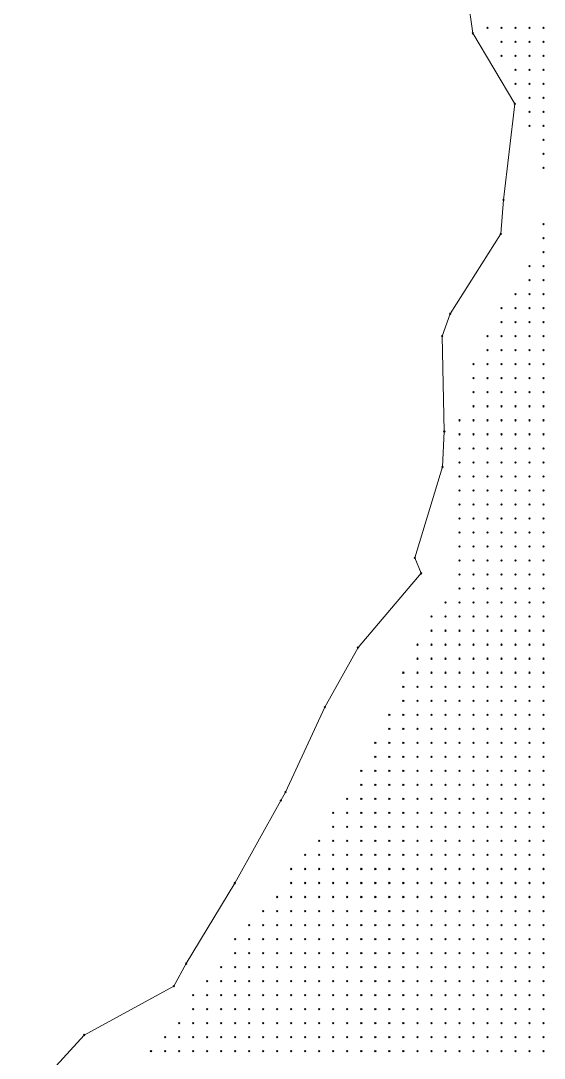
# Model space of a CAD drawing. Header units: metres. Extents: x 441556 to 446409, y 432338 to 461058.
# Drawn here: x 444943.5 to 445055.5, y 441214 to 441436 of the extents above; entities that cross this region are included whole.
import ezdxf

# ---------------------------------------------------------------- set-up
doc = ezdxf.new("R2010")
doc.units = ezdxf.units.M
doc.header["$MEASUREMENT"] = 0
doc.header["$PDMODE"] = 35
doc.header["$PDSIZE"] = 0.15
for name, color, linetype, lineweight in [('DTM-BRE-RevN_GRP_CURS APA', 2, 'Continuous', 0), ('DTM-NOK-RevN_LIDAR_co_lidar', 91, 'Continuous', 0), ('DTM-NOK-RevN_RTK', 32, 'Continuous', 0)]:
    doc.layers.add(name, color=color, linetype=linetype, lineweight=lineweight)

msp = doc.modelspace()

# ---------------------------------------------------------------- linework, layer by layer
at = {"layer": 'DTM-BRE-RevN_GRP_CURS APA'}
for p, q in [((445040.216, 441433.273, 333.438), (445037.375, 441453.071, 333.438)), ((445049.161, 441418.205, 333.01), (445040.216, 441433.273, 333.438)), ((445046.769, 441397.657, 333.867), (445049.161, 441418.205, 333.01)), ((445046.189, 441390.373, 333.295), (445046.769, 441397.657, 333.867)), ((445035.359, 441373.242, 333.295), (445046.189, 441390.373, 333.295)), ((445033.646, 441368.483, 335.295), (445035.359, 441373.242, 333.295)), ((445034.1, 441348.114, 333.581), (445033.646, 441368.483, 335.295)), ((445033.704, 441340.501, 333.581), (445034.1, 441348.114, 333.581)), ((445027.779, 441321.036, 333.581), (445033.704, 441340.501, 333.581)), ((445029.129, 441317.748, 335.01), (445027.779, 441321.036, 333.581)), ((445015.638, 441301.864, 335.724), (445029.129, 441317.748, 335.01)), ((445008.544, 441289.104, 334.438), (445015.638, 441301.864, 335.724)), ((445000.143, 441270.952, 333.867), (445008.544, 441289.104, 334.438)), ((444999.103, 441269.172, 334.01), (445000.143, 441270.952, 333.867)), ((444989.28, 441251.494, 336.581), (444999.103, 441269.172, 334.01)), ((444978.891, 441234.251, 335.152), (444989.28, 441251.494, 336.581)), ((444976.256, 441229.422, 335.01), (444978.891, 441234.251, 335.152)), ((444957.037, 441218.977, 333.581), (444976.256, 441229.422, 335.01)), ((444943.479, 441204.174, 333.581), (444957.037, 441218.977, 333.581))]:
    msp.add_line(p, q, dxfattribs=at)
at = {"layer": 'DTM-NOK-RevN_LIDAR_co_lidar'}
for p in [(445043.334, 441434.461, 337.02), (445046.333, 441434.461, 338.223), (445049.333, 441434.461, 339.951), (445052.332, 441434.461, 342.1), (445055.331, 441434.461, 344.387), (445046.333, 441431.462, 337.212), (445049.333, 441431.462, 339.357), (445052.332, 441431.462, 341.703), (445055.331, 441431.462, 343.822), (445046.333, 441428.463, 336.024), (445049.333, 441428.463, 338.38), (445052.332, 441428.463, 340.863), (445055.331, 441428.463, 343.093), (445049.333, 441425.463, 337.227), (445052.332, 441425.463, 339.211), (445055.331, 441425.463, 341.984), (445049.333, 441422.464, 336.204), (445052.332, 441422.464, 337.676), (445055.331, 441422.464, 340.67), (445052.332, 441419.464, 337.185), (445055.331, 441419.464, 339.547), (445052.332, 441416.465, 337.334), (445055.331, 441416.465, 339.002), (445052.332, 441413.466, 337.235), (445055.331, 441413.466, 339.376), (445055.331, 441410.466, 338.437), (445055.331, 441407.467, 336.211), (445055.331, 441404.468, 335.878), (445055.331, 441392.47, 340.918), (445055.331, 441389.471, 341.919), (445055.331, 441386.472, 343.154), (445052.332, 441383.472, 342.082), (445055.331, 441383.472, 344.633), (445052.332, 441380.473, 343.494), (445055.331, 441380.473, 346.296), (445049.333, 441377.474, 344.214), (445052.332, 441377.474, 346.428), (445055.331, 441377.474, 349.331), (445046.333, 441374.474, 344.274), (445049.333, 441374.474, 347.061), (445052.332, 441374.474, 349.892), (445055.331, 441374.474, 352.725), (445046.333, 441371.475, 345.828), (445049.333, 441371.475, 349.134), (445052.332, 441371.475, 352.046), (445055.331, 441371.475, 354.387), (445043.334, 441368.476, 343.693), (445046.333, 441368.476, 347.149), (445049.333, 441368.476, 350.749), (445052.332, 441368.476, 353.223), (445055.331, 441368.476, 355.161), (445043.334, 441365.476, 344.637), (445046.333, 441365.476, 348.278), (445049.333, 441365.476, 351.951), (445052.332, 441365.476, 354.303), (445055.331, 441365.476, 356.52), (445040.335, 441362.477, 341.68), (445043.334, 441362.477, 345.03), (445046.333, 441362.477, 348.749), (445049.333, 441362.477, 352.123), (445052.332, 441362.477, 354.64), (445055.331, 441362.477, 357.418), (445040.335, 441359.478, 341.64), (445043.334, 441359.478, 344.832), (445046.333, 441359.478, 348.501), (445049.333, 441359.478, 351.37), (445052.332, 441359.478, 353.949), (445055.331, 441359.478, 357.485), (445040.335, 441356.478, 341.021), (445043.334, 441356.478, 344.775), (445046.333, 441356.478, 347.805), (445049.333, 441356.478, 350.195), (445052.332, 441356.478, 353.639), (445055.331, 441356.478, 357.605), (445040.335, 441353.479, 341.14), (445043.334, 441353.479, 344.238), (445046.333, 441353.479, 346.635), (445049.333, 441353.479, 349.391), (445052.332, 441353.479, 353.087), (445055.331, 441353.479, 356.236), (445037.335, 441350.48, 337.062), (445040.335, 441350.48, 340.472), (445043.334, 441350.48, 343.207), (445046.333, 441350.48, 345.612), (445049.333, 441350.48, 348.283), (445052.332, 441350.48, 351.192), (445055.331, 441350.48, 354.361), (445037.335, 441347.48, 337.237), (445040.335, 441347.48, 339.883), (445043.334, 441347.48, 342.3), (445046.333, 441347.48, 344.827), (445049.333, 441347.48, 347.322), (445052.332, 441347.48, 349.702), (445055.331, 441347.48, 352.398), (445037.335, 441344.481, 336.225), (445040.335, 441344.481, 338.624), (445043.334, 441344.481, 341.318), (445046.333, 441344.481, 344.188), (445049.333, 441344.481, 346.194), (445052.332, 441344.481, 347.948), (445055.331, 441344.481, 350.396), (445037.335, 441341.482, 336.401), (445040.335, 441341.482, 338.022), (445043.334, 441341.482, 339.745), (445046.333, 441341.482, 341.44), (445049.333, 441341.482, 343.681), (445052.332, 441341.482, 346.696), (445055.331, 441341.482, 349.116), (445037.335, 441338.482, 337.671), (445040.335, 441338.482, 339.22), (445043.334, 441338.482, 340.374), (445046.333, 441338.482, 342.041), (445049.333, 441338.482, 343.871), (445052.332, 441338.482, 345.131), (445055.331, 441338.482, 346.935), (445037.335, 441335.483, 338.49), (445040.335, 441335.483, 340.471), (445043.334, 441335.483, 343.182), (445046.333, 441335.483, 345.902), (445049.333, 441335.483, 347.336), (445052.332, 441335.483, 347.871), (445055.331, 441335.483, 348.632), (445037.335, 441332.484, 339.224), (445040.335, 441332.484, 342.198), (445043.334, 441332.484, 344.865), (445046.333, 441332.484, 347.089), (445049.333, 441332.484, 348.571), (445052.332, 441332.484, 349.728), (445055.331, 441332.484, 350.891), (445037.335, 441329.484, 340.219), (445040.335, 441329.484, 343.105), (445043.334, 441329.484, 345.863), (445046.333, 441329.484, 348.378), (445049.333, 441329.484, 350.347), (445052.332, 441329.484, 351.875), (445055.331, 441329.484, 352.708), (445037.335, 441326.485, 341.329), (445040.335, 441326.485, 344.142), (445043.334, 441326.485, 346.509), (445046.333, 441326.485, 348.532), (445049.333, 441326.485, 351.168), (445052.332, 441326.485, 353.018), (445055.331, 441326.485, 354.187), (445037.335, 441323.485, 342.508), (445040.335, 441323.485, 345.007), (445043.334, 441323.485, 347.071), (445046.333, 441323.485, 349.598), (445049.333, 441323.485, 352.346), (445052.332, 441323.485, 354.281), (445055.331, 441323.485, 356.189), (445037.335, 441320.486, 343.852), (445040.335, 441320.486, 346.188), (445043.334, 441320.486, 348.145), (445046.333, 441320.486, 350.956), (445049.333, 441320.486, 353.563), (445052.332, 441320.486, 354.992), (445055.331, 441320.486, 357.073), (445037.335, 441317.487, 344.066), (445040.335, 441317.487, 346.487), (445043.334, 441317.487, 348.628), (445046.333, 441317.487, 351.4), (445049.333, 441317.487, 354.287), (445052.332, 441317.487, 356.048), (445055.331, 441317.487, 357.312), (445037.335, 441314.487, 342.152), (445040.335, 441314.487, 344.426), (445043.334, 441314.487, 346.777), (445046.333, 441314.487, 349.319), (445049.333, 441314.487, 352.643), (445052.332, 441314.487, 355.998), (445055.331, 441314.487, 358.255), (445034.336, 441311.488, 339.295), (445037.335, 441311.488, 341.326), (445040.335, 441311.488, 343.422), (445043.334, 441311.488, 345.264), (445046.333, 441311.488, 347.724), (445049.333, 441311.488, 350.766), (445052.332, 441311.488, 354.876), (445055.331, 441311.488, 359.371), (445031.337, 441308.489, 339.907), (445034.336, 441308.489, 340.563), (445037.335, 441308.489, 342.766), (445040.335, 441308.489, 344.372), (445043.334, 441308.489, 345.012), (445046.333, 441308.489, 347.264), (445049.333, 441308.489, 349.983), (445052.332, 441308.489, 353.861), (445055.331, 441308.489, 359.512), (445031.337, 441305.489, 342.037), (445034.336, 441305.489, 342.941), (445037.335, 441305.489, 344.708), (445040.335, 441305.489, 346.079), (445043.334, 441305.489, 346.453), (445046.333, 441305.489, 348.074), (445049.333, 441305.489, 350.396), (445052.332, 441305.489, 353.011), (445055.331, 441305.489, 357.452), (445028.337, 441302.49, 343.013), (445031.337, 441302.49, 344.113), (445034.336, 441302.49, 345.011), (445037.335, 441302.49, 346.92), (445040.335, 441302.49, 348.962), (445043.334, 441302.49, 349.88), (445046.333, 441302.49, 350.751), (445049.333, 441302.49, 352.041), (445052.332, 441302.49, 352.786), (445055.331, 441302.49, 355.236), (445028.337, 441299.491, 344.826), (445031.337, 441299.491, 345.294), (445034.336, 441299.491, 347.078), (445037.335, 441299.491, 350.549), (445040.335, 441299.491, 353.31), (445043.334, 441299.491, 353.956), (445046.333, 441299.491, 353.672), (445049.333, 441299.491, 353.86), (445052.332, 441299.491, 353.918), (445055.331, 441299.491, 354.849), (445025.338, 441296.491, 345.652), (445028.337, 441296.491, 346.864), (445031.337, 441296.491, 348.208), (445034.336, 441296.491, 351.378), (445037.335, 441296.491, 355.109), (445040.335, 441296.491, 357.239), (445043.334, 441296.491, 357.101), (445046.333, 441296.491, 355.868), (445049.333, 441296.491, 355.596), (445052.332, 441296.491, 356.016), (445055.331, 441296.491, 356.032), (445025.338, 441293.492, 346.148), (445028.337, 441293.492, 348.932), (445031.337, 441293.492, 352.133), (445034.336, 441293.492, 355.484), (445037.335, 441293.492, 357.961), (445040.335, 441293.492, 358.918), (445043.334, 441293.492, 358.99), (445046.333, 441293.492, 358.926), (445049.333, 441293.492, 358.972), (445052.332, 441293.492, 359.055), (445055.331, 441293.492, 359.107), (445025.338, 441290.493, 348.435), (445028.337, 441290.493, 351.417), (445031.337, 441290.493, 354.189), (445034.336, 441290.493, 356.232), (445037.335, 441290.493, 358.215), (445040.335, 441290.493, 359.812), (445043.334, 441290.493, 361.153), (445046.333, 441290.493, 362.495), (445049.333, 441290.493, 362.952), (445052.332, 441290.493, 362.205), (445055.331, 441290.493, 361.147), (445022.339, 441287.493, 347.044), (445025.338, 441287.493, 350.516), (445028.337, 441287.493, 352.291), (445031.337, 441287.493, 355.572), (445034.336, 441287.493, 357.931), (445037.335, 441287.493, 359.575), (445040.335, 441287.493, 361.408), (445043.334, 441287.493, 362.837), (445046.333, 441287.493, 363.445), (445049.333, 441287.493, 363.41), (445052.332, 441287.493, 362.768), (445055.331, 441287.493, 361.605), (445022.339, 441284.494, 347.728), (445025.338, 441284.494, 351.84), (445028.337, 441284.494, 353.781), (445031.337, 441284.494, 357.064), (445034.336, 441284.494, 359.113), (445037.335, 441284.494, 360.542), (445040.335, 441284.494, 362.182), (445043.334, 441284.494, 363.419), (445046.333, 441284.494, 363.969), (445049.333, 441284.494, 364.082), (445052.332, 441284.494, 363.886), (445055.331, 441284.494, 363.136), (445019.339, 441281.495, 346.995), (445022.339, 441281.495, 350.121), (445025.338, 441281.495, 354.256), (445028.337, 441281.495, 355.773), (445031.337, 441281.495, 358.492), (445034.336, 441281.495, 360.286), (445037.335, 441281.495, 361.81), (445040.335, 441281.495, 363.584), (445043.334, 441281.495, 364.414), (445046.333, 441281.495, 364.657), (445049.333, 441281.495, 365.181), (445052.332, 441281.495, 365.564), (445055.331, 441281.495, 365.19), (445019.339, 441278.495, 348.736), (445022.339, 441278.495, 351.944), (445025.338, 441278.495, 354.69), (445028.337, 441278.495, 357.566), (445031.337, 441278.495, 359.758), (445034.336, 441278.495, 361.032), (445037.335, 441278.495, 362.751), (445040.335, 441278.495, 364.138), (445043.334, 441278.495, 364.872), (445046.333, 441278.495, 365.388), (445049.333, 441278.495, 365.926), (445052.332, 441278.495, 366.467), (445055.331, 441278.495, 366.342), (445016.34, 441275.496, 346.605), (445019.339, 441275.496, 349.47), (445022.339, 441275.496, 352.196), (445025.338, 441275.496, 354.75), (445028.337, 441275.496, 357.492), (445031.337, 441275.496, 360.783), (445034.336, 441275.496, 362.759), (445037.335, 441275.496, 364.61), (445040.335, 441275.496, 365.425), (445043.334, 441275.496, 365.69), (445046.333, 441275.496, 366.309), (445049.333, 441275.496, 366.9), (445052.332, 441275.496, 367.384), (445055.331, 441275.496, 367.991), (445016.34, 441272.497, 346.086), (445019.339, 441272.497, 350.182), (445022.339, 441272.497, 353.303), (445025.338, 441272.497, 356.794), (445028.337, 441272.497, 358.842), (445031.337, 441272.497, 362.362), (445034.336, 441272.497, 365.22), (445037.335, 441272.497, 365.906), (445040.335, 441272.497, 365.84), (445043.334, 441272.497, 366.579), (445046.333, 441272.497, 367.499), (445049.333, 441272.497, 367.874), (445052.332, 441272.497, 368.406), (445055.331, 441272.497, 369.405), (445013.34, 441269.497, 343.582), (445016.34, 441269.497, 347.649), (445019.339, 441269.497, 352.111), (445022.339, 441269.497, 356.275), (445025.338, 441269.497, 357.859), (445028.337, 441269.497, 362.152), (445031.337, 441269.497, 364.495), (445034.336, 441269.497, 365.996), (445037.335, 441269.497, 366.588), (445040.335, 441269.497, 367.124), (445043.334, 441269.497, 367.787), (445046.333, 441269.497, 368.219), (445049.333, 441269.497, 368.633), (445052.332, 441269.497, 369.247), (445055.331, 441269.497, 370.069), (445010.341, 441266.498, 344.65), (445013.34, 441266.498, 345.988), (445016.34, 441266.498, 349.12), (445019.339, 441266.498, 354.139), (445022.339, 441266.498, 357.218), (445025.338, 441266.498, 358.105), (445028.337, 441266.498, 363.066), (445031.337, 441266.498, 365.636), (445034.336, 441266.498, 366.748), (445037.335, 441266.498, 367.379), (445040.335, 441266.498, 367.971), (445043.334, 441266.498, 368.618), (445046.333, 441266.498, 369.049), (445049.333, 441266.498, 369.625), (445052.332, 441266.498, 370.439), (445055.331, 441266.498, 371.053), (445010.341, 441263.499, 347.756), (445013.34, 441263.499, 349.409), (445016.34, 441263.499, 351.395), (445019.339, 441263.499, 355.145), (445022.339, 441263.499, 357.94), (445025.338, 441263.499, 360.687), (445028.337, 441263.499, 363.561), (445031.337, 441263.499, 366.188), (445034.336, 441263.499, 367.378), (445037.335, 441263.499, 368.032), (445040.335, 441263.499, 368.728), (445043.334, 441263.499, 369.412), (445046.333, 441263.499, 370.072), (445049.333, 441263.499, 370.806), (445052.332, 441263.499, 371.492), (445055.331, 441263.499, 372.032), (445007.342, 441260.499, 347.709), (445010.341, 441260.499, 348.015), (445013.34, 441260.499, 350.368), (445016.34, 441260.499, 352.37), (445019.339, 441260.499, 355.212), (445022.339, 441260.499, 358.334), (445025.338, 441260.499, 361.052), (445028.337, 441260.499, 364.164), (445031.337, 441260.499, 366.836), (445034.336, 441260.499, 367.886), (445037.335, 441260.499, 368.605), (445040.335, 441260.499, 369.419), (445043.334, 441260.499, 370.132), (445046.333, 441260.499, 371.01), (445049.333, 441260.499, 371.928), (445052.332, 441260.499, 372.558), (445055.331, 441260.499, 373.042), (445004.342, 441257.5, 341.969), (445007.342, 441257.5, 348.924), (445010.341, 441257.5, 348.905), (445013.34, 441257.5, 350.565), (445016.34, 441257.5, 353.102), (445019.339, 441257.5, 355.37), (445022.339, 441257.5, 358.236), (445025.338, 441257.5, 360.291), (445028.337, 441257.5, 363.438), (445031.337, 441257.5, 366.871), (445034.336, 441257.5, 368.215), (445037.335, 441257.5, 369.029), (445040.335, 441257.5, 370.149), (445043.334, 441257.5, 371.154), (445046.333, 441257.5, 372.137), (445049.333, 441257.5, 372.976), (445052.332, 441257.5, 373.517), (445055.331, 441257.5, 374.027), (445001.343, 441254.501, 341.849), (445004.342, 441254.501, 344.475), (445007.342, 441254.501, 350.182), (445010.341, 441254.501, 350.423), (445013.34, 441254.501, 353.359), (445016.34, 441254.501, 355.523), (445019.339, 441254.501, 356.264), (445022.339, 441254.501, 359.009), (445025.338, 441254.501, 360.428), (445028.337, 441254.501, 362.569), (445031.337, 441254.501, 366.517), (445034.336, 441254.501, 368.508), (445037.335, 441254.501, 369.538), (445040.335, 441254.501, 370.843), (445043.334, 441254.501, 372.133), (445046.333, 441254.501, 373.14), (445049.333, 441254.501, 373.923), (445052.332, 441254.501, 374.556), (445055.331, 441254.501, 375.07), (445001.343, 441251.501, 343.966), (445004.342, 441251.501, 347.62), (445007.342, 441251.501, 350.782), (445010.341, 441251.501, 352.278), (445013.34, 441251.501, 355.187), (445016.34, 441251.501, 357.138), (445019.339, 441251.501, 357.907), (445022.339, 441251.501, 360.223), (445025.338, 441251.501, 361.101), (445028.337, 441251.501, 362.754), (445031.337, 441251.501, 365.847), (445034.336, 441251.501, 368.615), (445037.335, 441251.501, 370.116), (445040.335, 441251.501, 371.399), (445043.334, 441251.501, 372.832), (445046.333, 441251.501, 373.951), (445049.333, 441251.501, 374.779), (445052.332, 441251.501, 375.509), (445055.331, 441251.501, 376.046), (444998.344, 441248.502, 343.826), (445001.343, 441248.502, 346.185), (445004.342, 441248.502, 349.953), (445007.342, 441248.502, 351.553), (445010.341, 441248.502, 353.548), (445013.34, 441248.502, 357.127), (445016.34, 441248.502, 359.545), (445019.339, 441248.502, 360.278), (445022.339, 441248.502, 361.569), (445025.338, 441248.502, 362.622), (445028.337, 441248.502, 364.046), (445031.337, 441248.502, 366.175), (445034.336, 441248.502, 368.614), (445037.335, 441248.502, 370.533), (445040.335, 441248.502, 371.817), (445043.334, 441248.502, 373.309), (445046.333, 441248.502, 374.659), (445049.333, 441248.502, 375.472), (445052.332, 441248.502, 376.252), (445055.331, 441248.502, 376.866), (444995.344, 441245.503, 342.945), (444998.344, 441245.503, 346.632), (445001.343, 441245.503, 349.049), (445004.342, 441245.503, 351.382), (445007.342, 441245.503, 352.962), (445010.341, 441245.503, 354.759), (445013.34, 441245.503, 358.996), (445016.34, 441245.503, 360.873), (445019.339, 441245.503, 361.6), (445022.339, 441245.503, 362.943), (445025.338, 441245.503, 364.007), (445028.337, 441245.503, 365.212), (445031.337, 441245.503, 366.895), (445034.336, 441245.503, 369.366), (445037.335, 441245.503, 371.286), (445040.335, 441245.503, 372.37), (445043.334, 441245.503, 373.991), (445046.333, 441245.503, 375.368), (445049.333, 441245.503, 376.063), (445052.332, 441245.503, 376.94), (445055.331, 441245.503, 377.511), (444992.345, 441242.503, 341.567), (444995.344, 441242.503, 344.286), (444998.344, 441242.503, 347.448), (445001.343, 441242.503, 350.64), (445004.342, 441242.503, 352.754), (445007.342, 441242.503, 354.502), (445010.341, 441242.503, 355.752), (445013.34, 441242.503, 359.916), (445016.34, 441242.503, 361.302), (445019.339, 441242.503, 363.049), (445022.339, 441242.503, 364.695), (445025.338, 441242.503, 365.133), (445028.337, 441242.503, 366.476), (445031.337, 441242.503, 367.922), (445034.336, 441242.503, 370.503), (445037.335, 441242.503, 371.974), (445040.335, 441242.503, 372.719), (445043.334, 441242.503, 374.514), (445046.333, 441242.503, 375.974), (445049.333, 441242.503, 376.618), (445052.332, 441242.503, 377.431), (445055.331, 441242.503, 377.897), (444989.346, 441239.504, 341.103), (444992.345, 441239.504, 342.648), (444995.344, 441239.504, 345.35), (444998.344, 441239.504, 348.055), (445001.343, 441239.504, 351.496), (445004.342, 441239.504, 353.584), (445007.342, 441239.504, 356.022), (445010.341, 441239.504, 357.518), (445013.34, 441239.504, 361.57), (445016.34, 441239.504, 363.106), (445019.339, 441239.504, 365.185), (445022.339, 441239.504, 366.468), (445025.338, 441239.504, 366.847), (445028.337, 441239.504, 368.036), (445031.337, 441239.504, 369.042), (445034.336, 441239.504, 371.3), (445037.335, 441239.504, 372.796), (445040.335, 441239.504, 373.531), (445043.334, 441239.504, 374.972), (445046.333, 441239.504, 376.273), (445049.333, 441239.504, 377.006), (445052.332, 441239.504, 377.955), (445055.331, 441239.504, 378.739), (444989.346, 441236.505, 342.831), (444992.345, 441236.505, 344.827), (444995.344, 441236.505, 347.368), (444998.344, 441236.505, 349.673), (445001.343, 441236.505, 353.153), (445004.342, 441236.505, 354.917), (445007.342, 441236.505, 357.457), (445010.341, 441236.505, 359.245), (445013.34, 441236.505, 364.045), (445016.34, 441236.505, 365.178), (445019.339, 441236.505, 366.565), (445022.339, 441236.505, 367.626), (445025.338, 441236.505, 368.459), (445028.337, 441236.505, 369.732), (445031.337, 441236.505, 370.824), (445034.336, 441236.505, 372.457), (445037.335, 441236.505, 373.747), (445040.335, 441236.505, 374.517), (445043.334, 441236.505, 375.427), (445046.333, 441236.505, 376.406), (445049.333, 441236.505, 377.266), (445052.332, 441236.505, 378.358), (445055.331, 441236.505, 379.653), (444986.346, 441233.505, 342.379), (444989.346, 441233.505, 344.479), (444992.345, 441233.505, 347.203), (444995.344, 441233.505, 349.428), (444998.344, 441233.505, 351.119), (445001.343, 441233.505, 354.545), (445004.342, 441233.505, 357.317), (445007.342, 441233.505, 358.705), (445010.341, 441233.505, 360.751), (445013.34, 441233.505, 364.712), (445016.34, 441233.505, 366.295), (445019.339, 441233.505, 367.277), (445022.339, 441233.505, 368.829), (445025.338, 441233.505, 369.987), (445028.337, 441233.505, 371.299), (445031.337, 441233.505, 372.745), (445034.336, 441233.505, 373.593), (445037.335, 441233.505, 374.13), (445040.335, 441233.505, 374.832), (445043.334, 441233.505, 375.656), (445046.333, 441233.505, 376.567), (445049.333, 441233.505, 377.489), (445052.332, 441233.505, 378.44), (445055.331, 441233.505, 379.824), (444983.347, 441230.506, 341.343), (444986.346, 441230.506, 343.841), (444989.346, 441230.506, 346.039), (444992.345, 441230.506, 348.548), (444995.344, 441230.506, 351.516), (444998.344, 441230.506, 353.683), (445001.343, 441230.506, 356.298), (445004.342, 441230.506, 358.976), (445007.342, 441230.506, 360.33), (445010.341, 441230.506, 363.265), (445013.34, 441230.506, 364.548), (445016.34, 441230.506, 367.398), (445019.339, 441230.506, 368.515), (445022.339, 441230.506, 370.561), (445025.338, 441230.506, 371.748), (445028.337, 441230.506, 372.068), (445031.337, 441230.506, 372.961), (445034.336, 441230.506, 373.61), (445037.335, 441230.506, 374.3), (445040.335, 441230.506, 375.132), (445043.334, 441230.506, 375.898), (445046.333, 441230.506, 376.664), (445049.333, 441230.506, 377.556), (445052.332, 441230.506, 378.635), (445055.331, 441230.506, 379.864), (444980.348, 441227.507, 341.396), (444983.347, 441227.507, 342.722), (444986.346, 441227.507, 345.28), (444989.346, 441227.507, 348.052), (444992.345, 441227.507, 350.506), (444995.344, 441227.507, 354.407), (444998.344, 441227.507, 356.967), (445001.343, 441227.507, 359.269), (445004.342, 441227.507, 360.54), (445007.342, 441227.507, 362.456), (445010.341, 441227.507, 364.421), (445013.34, 441227.507, 366.22), (445016.34, 441227.507, 368.317), (445019.339, 441227.507, 370.206), (445022.339, 441227.507, 371.704), (445025.338, 441227.507, 372.097), (445028.337, 441227.507, 372.353), (445031.337, 441227.507, 372.927), (445034.336, 441227.507, 373.683), (445037.335, 441227.507, 374.616), (445040.335, 441227.507, 375.412), (445043.334, 441227.507, 376.112), (445046.333, 441227.507, 376.775), (445049.333, 441227.507, 377.549), (445052.332, 441227.507, 378.681), (445055.331, 441227.507, 379.857), (444980.348, 441224.507, 343.675), (444983.347, 441224.507, 344.631), (444986.346, 441224.507, 346.385), (444989.346, 441224.507, 349.443), (444992.345, 441224.507, 353.374), (444995.344, 441224.507, 356.66), (444998.344, 441224.507, 359.463), (445001.343, 441224.507, 361.214), (445004.342, 441224.507, 362.069), (445007.342, 441224.507, 364.232), (445010.341, 441224.507, 365.59), (445013.34, 441224.507, 367.029), (445016.34, 441224.507, 368.995), (445019.339, 441224.507, 370.939), (445022.339, 441224.507, 371.835), (445025.338, 441224.507, 372.143), (445028.337, 441224.507, 372.572), (445031.337, 441224.507, 373.173), (445034.336, 441224.507, 374.027), (445037.335, 441224.507, 374.978), (445040.335, 441224.507, 375.804), (445043.334, 441224.507, 376.474), (445046.333, 441224.507, 377.024), (445049.333, 441224.507, 377.608), (445052.332, 441224.507, 378.52), (445055.331, 441224.507, 379.82), (444977.348, 441221.508, 345.421), (444980.348, 441221.508, 346.077), (444983.347, 441221.508, 346.996), (444986.346, 441221.508, 348.741), (444989.346, 441221.508, 352.968), (444992.345, 441221.508, 358.265), (444995.344, 441221.508, 359.731), (444998.344, 441221.508, 361.838), (445001.343, 441221.508, 363.472), (445004.342, 441221.508, 364.304), (445007.342, 441221.508, 365.885), (445010.341, 441221.508, 366.621), (445013.34, 441221.508, 367.856), (445016.34, 441221.508, 369.587), (445019.339, 441221.508, 371.233), (445022.339, 441221.508, 371.84), (445025.338, 441221.508, 372.28), (445028.337, 441221.508, 372.891), (445031.337, 441221.508, 373.563), (445034.336, 441221.508, 374.492), (445037.335, 441221.508, 375.329), (445040.335, 441221.508, 376.149), (445043.334, 441221.508, 376.813), (445046.333, 441221.508, 377.286), (445049.333, 441221.508, 377.721), (445052.332, 441221.508, 378.52), (445055.331, 441221.508, 380.041), (444974.349, 441218.508, 346.221), (444977.348, 441218.508, 347.734), (444980.348, 441218.508, 348.946), (444983.347, 441218.508, 349.5), (444986.346, 441218.508, 350.73), (444989.346, 441218.508, 354.228), (444992.345, 441218.508, 358.933), (444995.344, 441218.508, 360.82), (444998.344, 441218.508, 362.614), (445001.343, 441218.508, 364.359), (445004.342, 441218.508, 365.629), (445007.342, 441218.508, 366.73), (445010.341, 441218.508, 368.895), (445013.34, 441218.508, 369.556), (445016.34, 441218.508, 370.474), (445019.339, 441218.508, 371.53), (445022.339, 441218.508, 372.102), (445025.338, 441218.508, 372.773), (445028.337, 441218.508, 373.379), (445031.337, 441218.508, 374.066), (445034.336, 441218.508, 374.901), (445037.335, 441218.508, 375.623), (445040.335, 441218.508, 376.327), (445043.334, 441218.508, 377.034), (445046.333, 441218.508, 377.58), (445049.333, 441218.508, 377.997), (445052.332, 441218.508, 378.963), (445055.331, 441218.508, 380.761), (444971.35, 441215.509, 346.639), (444974.349, 441215.509, 348.067), (444977.348, 441215.509, 350.065), (444980.348, 441215.509, 351.123), (444983.347, 441215.509, 351.444), (444986.346, 441215.509, 352.915), (444989.346, 441215.509, 355.752), (444992.345, 441215.509, 359.243), (444995.344, 441215.509, 361.441), (444998.344, 441215.509, 363.179), (445001.343, 441215.509, 365.242), (445004.342, 441215.509, 366.612), (445007.342, 441215.509, 367.995), (445010.341, 441215.509, 369.904), (445013.34, 441215.509, 370.426), (445016.34, 441215.509, 371.234), (445019.339, 441215.509, 372.018), (445022.339, 441215.509, 372.515), (445025.338, 441215.509, 373.229), (445028.337, 441215.509, 373.911), (445031.337, 441215.509, 374.615), (445034.336, 441215.509, 375.338), (445037.335, 441215.509, 376.041), (445040.335, 441215.509, 376.672), (445043.334, 441215.509, 377.261), (445046.333, 441215.509, 377.768), (445049.333, 441215.509, 378.284), (445052.332, 441215.509, 379.371), (445055.331, 441215.509, 381.232)]:
    msp.add_point(p, dxfattribs=at)
at = {"layer": 'DTM-NOK-RevN_RTK'}
for p in [(445040.216, 441433.273, 333.438), (445049.161, 441418.205, 333.01), (445046.769, 441397.657, 333.867), (445046.189, 441390.373, 333.295), (445035.359, 441373.242, 333.295), (445033.646, 441368.483, 335.295), (445034.1, 441348.114, 333.581), (445033.704, 441340.501, 333.581), (445027.779, 441321.036, 333.581), (445029.129, 441317.748, 335.01), (445015.638, 441301.864, 335.724), (445008.544, 441289.104, 334.438), (445000.143, 441270.952, 333.867), (444999.103, 441269.172, 334.01), (444989.28, 441251.494, 336.581), (444978.891, 441234.251, 335.152), (444976.256, 441229.422, 335.01), (444957.037, 441218.977, 333.581)]:
    msp.add_point(p, dxfattribs=at)

doc.saveas('drawing.dxf')
